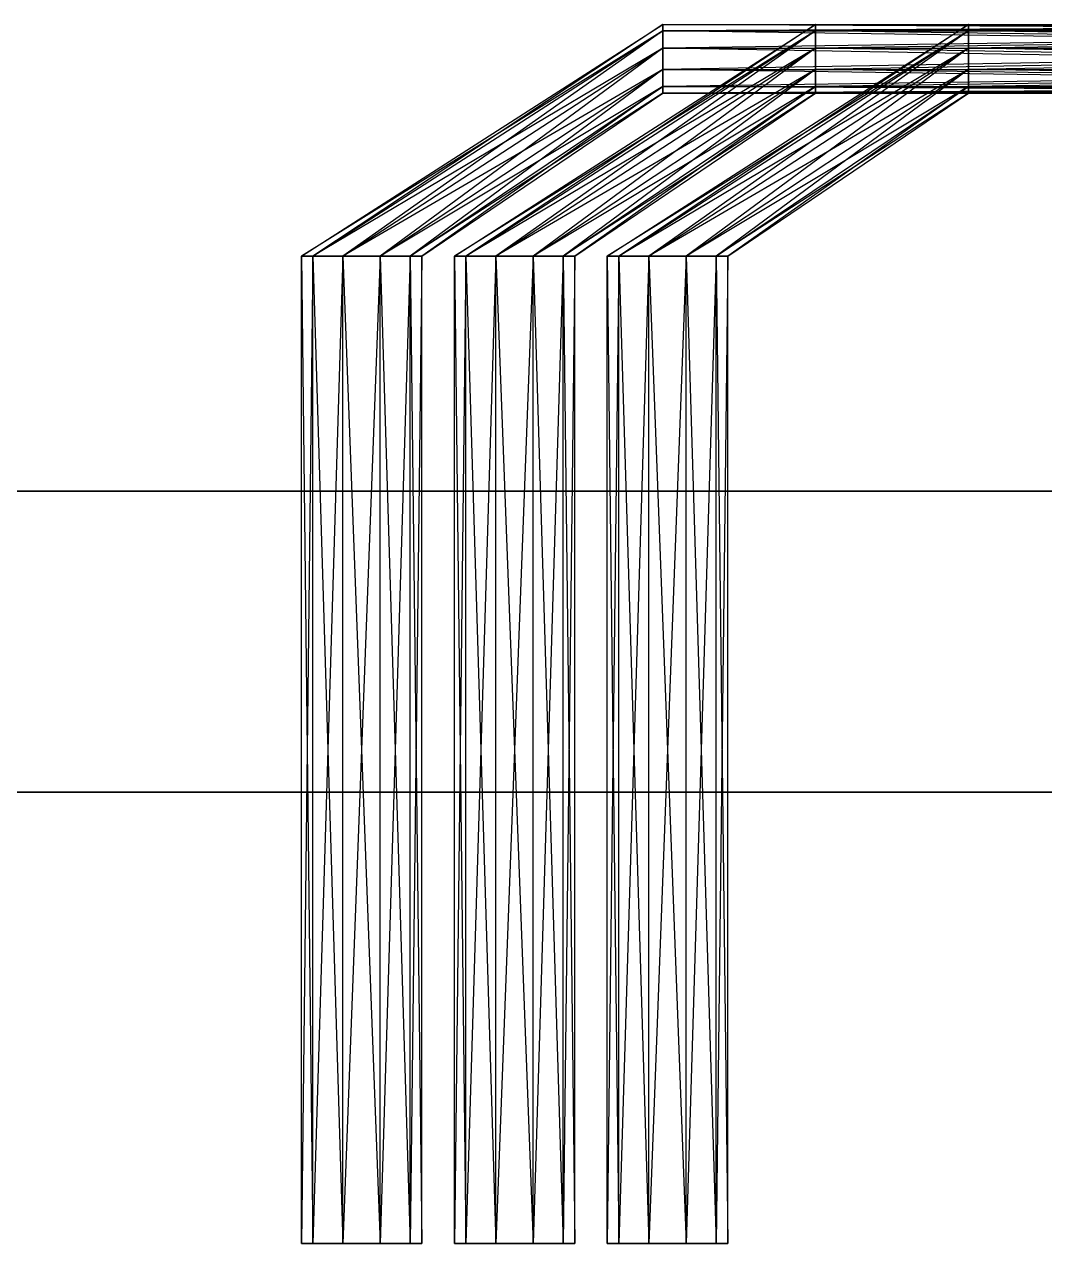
# Model space of a CAD drawing. Extents: x -2 to 217, y -2 to 10.
# Drawn here: x 54.252 to 57.64, y -2 to 2.05 of the extents above; entities that cross this region are included whole.
import ezdxf

# ---------------------------------------------------------------- set-up
doc = ezdxf.new("R2010")
doc.units = 0
doc.layers.add('UB3D', color=1, linetype='CONTINUOUS')

msp = doc.modelspace()

# ---------------------------------------------------------------- linework, layer by layer
at = {"layer": 'UB3D', "color": 254}
for points in [[(56.372, 2.02831, -53.7304), (55.172, 1.280011, -53.848), (56.372, 2.050101, -53.848)], [(55.172, 1.280011, -53.848), (56.372, 2.050101, -53.848), (55.2102, 1.280011, -53.9656)], [(55.2102, 1.280011, -53.7304), (56.372, 2.02831, -53.7304), (55.172, 1.280011, -53.848)], [(56.372, 2.050101, -53.848), (55.2102, 1.280011, -53.9656), (56.372, 2.02831, -53.9656)], [(56.372, 1.971266, -53.6578), (55.2102, 1.280011, -53.7304), (56.372, 2.02831, -53.7304)], [(55.2102, 1.280011, -53.9656), (56.372, 2.02831, -53.9656), (55.3102, 1.280011, -54.0382)], [(56.372, 2.02831, -53.9656), (55.3102, 1.280011, -54.0382), (56.372, 1.971266, -54.0382)], [(56.88, 2.02831, -16.6464), (55.68, 1.280011, -16.764), (56.88, 2.050101, -16.764)], [(55.68, 1.280011, -16.764), (56.88, 2.050101, -16.764), (55.7182, 1.280011, -16.8816)], [(56.88, 2.02831, 22.4696), (55.68, 1.280011, 22.352), (56.88, 2.050101, 22.352)], [(55.68, 1.280011, 22.352), (56.88, 2.050101, 22.352), (55.7182, 1.280011, 22.2344)], [(55.7182, 1.280011, -16.6464), (56.88, 2.02831, -16.6464), (55.68, 1.280011, -16.764)], [(55.7182, 1.280011, 22.4696), (56.88, 2.02831, 22.4696), (55.68, 1.280011, 22.352)], [(56.88, 2.050101, -16.764), (55.7182, 1.280011, -16.8816), (56.88, 2.02831, -16.8816)], [(56.88, 2.050101, 22.352), (55.7182, 1.280011, 22.2344), (56.88, 2.02831, 22.2344)], [(56.88, 1.971266, -16.5738), (55.7182, 1.280011, -16.6464), (56.88, 2.02831, -16.6464)], [(55.7182, 1.280011, -16.8816), (56.88, 2.02831, -16.8816), (55.8182, 1.280011, -16.9542)], [(56.88, 1.971266, 22.5422), (55.7182, 1.280011, 22.4696), (56.88, 2.02831, 22.4696)], [(55.7182, 1.280011, 22.2344), (56.88, 2.02831, 22.2344), (55.8182, 1.280011, 22.1618)], [(56.88, 2.02831, -16.8816), (55.8182, 1.280011, -16.9542), (56.88, 1.971266, -16.9542)], [(56.88, 2.02831, 22.2344), (55.8182, 1.280011, 22.1618), (56.88, 1.971266, 22.1618)], [(57.388, 2.02831, 61.5856), (56.188, 1.280011, 61.468), (57.388, 2.050101, 61.468)], [(56.188, 1.280011, 61.468), (57.388, 2.050101, 61.468), (56.2262, 1.280011, 61.3504)], [(56.2262, 1.280011, 61.5856), (57.388, 2.02831, 61.5856), (56.188, 1.280011, 61.468)], [(57.388, 2.050101, 61.468), (56.2262, 1.280011, 61.3504), (57.388, 2.02831, 61.3504)], [(57.388, 1.971266, 61.6582), (56.2262, 1.280011, 61.5856), (57.388, 2.02831, 61.5856)], [(56.2262, 1.280011, 61.3504), (57.388, 2.02831, 61.3504), (56.3262, 1.280011, 61.2778)], [(57.388, 2.02831, 61.3504), (56.3262, 1.280011, 61.2778), (57.388, 1.971266, 61.2778)], [(56.372, 2.02831, -53.7304), (60.372, 2.02831, -53.7304), (56.372, 2.050101, -53.848)], [(60.372, 2.02831, -53.7304), (56.372, 2.050101, -53.848), (60.372, 2.050101, -53.848)], [(56.372, 2.050101, -53.848), (60.372, 2.050101, -53.848), (56.372, 2.02831, -53.9656)], [(60.372, 2.050101, -53.848), (56.372, 2.02831, -53.9656), (60.372, 2.02831, -53.9656)], [(56.372, 1.971266, -53.6578), (60.372, 1.971266, -53.6578), (56.372, 2.02831, -53.7304)], [(60.372, 1.971266, -53.6578), (56.372, 2.02831, -53.7304), (60.372, 2.02831, -53.7304)], [(56.372, 2.02831, -53.9656), (60.372, 2.02831, -53.9656), (56.372, 1.971266, -54.0382)], [(60.372, 2.02831, -53.9656), (56.372, 1.971266, -54.0382), (60.372, 1.971266, -54.0382)], [(56.88, 2.02831, -16.6464), (60.88, 2.02831, -16.6464), (56.88, 2.050101, -16.764)], [(60.88, 2.02831, -16.6464), (56.88, 2.050101, -16.764), (60.88, 2.050101, -16.764)], [(56.88, 2.050101, -16.764), (60.88, 2.050101, -16.764), (56.88, 2.02831, -16.8816)], [(60.88, 2.050101, -16.764), (56.88, 2.02831, -16.8816), (60.88, 2.02831, -16.8816)], [(56.88, 2.02831, 22.4696), (60.88, 2.02831, 22.4696), (56.88, 2.050101, 22.352)], [(60.88, 2.02831, 22.4696), (56.88, 2.050101, 22.352), (60.88, 2.050101, 22.352)], [(56.88, 2.050101, 22.352), (60.88, 2.050101, 22.352), (56.88, 2.02831, 22.2344)], [(60.88, 2.050101, 22.352), (56.88, 2.02831, 22.2344), (60.88, 2.02831, 22.2344)], [(56.88, 1.971266, -16.5738), (60.88, 1.971266, -16.5738), (56.88, 2.02831, -16.6464)], [(60.88, 1.971266, -16.5738), (56.88, 2.02831, -16.6464), (60.88, 2.02831, -16.6464)], [(56.88, 2.02831, -16.8816), (60.88, 2.02831, -16.8816), (56.88, 1.971266, -16.9542)], [(60.88, 2.02831, -16.8816), (56.88, 1.971266, -16.9542), (60.88, 1.971266, -16.9542)], [(56.88, 1.971266, 22.5422), (60.88, 1.971266, 22.5422), (56.88, 2.02831, 22.4696)], [(60.88, 1.971266, 22.5422), (56.88, 2.02831, 22.4696), (60.88, 2.02831, 22.4696)], [(56.88, 2.02831, 22.2344), (60.88, 2.02831, 22.2344), (56.88, 1.971266, 22.1618)], [(60.88, 2.02831, 22.2344), (56.88, 1.971266, 22.1618), (60.88, 1.971266, 22.1618)], [(57.388, 2.02831, 61.5856), (61.388, 2.02831, 61.5856), (57.388, 2.050101, 61.468)], [(61.388, 2.02831, 61.5856), (57.388, 2.050101, 61.468), (61.388, 2.050101, 61.468)], [(57.388, 2.050101, 61.468), (61.388, 2.050101, 61.468), (57.388, 2.02831, 61.3504)], [(61.388, 2.050101, 61.468), (57.388, 2.02831, 61.3504), (61.388, 2.02831, 61.3504)], [(57.388, 1.971266, 61.6582), (61.388, 1.971266, 61.6582), (57.388, 2.02831, 61.5856)], [(61.388, 1.971266, 61.6582), (57.388, 2.02831, 61.5856), (61.388, 2.02831, 61.5856)], [(57.388, 2.02831, 61.3504), (61.388, 2.02831, 61.3504), (57.388, 1.971266, 61.2778)], [(61.388, 2.02831, 61.3504), (57.388, 1.971266, 61.2778), (61.388, 1.971266, 61.2778)], [(55.3102, 1.280011, -53.6578), (56.372, 1.971266, -53.6578), (55.2102, 1.280011, -53.7304)], [(56.372, 1.90076, -53.6578), (55.3102, 1.280011, -53.6578), (56.372, 1.971266, -53.6578)], [(55.3102, 1.280011, -54.0382), (56.372, 1.971266, -54.0382), (55.4338, 1.280011, -54.0382)], [(56.372, 1.971266, -54.0382), (55.4338, 1.280011, -54.0382), (56.372, 1.90076, -54.0382)], [(55.8182, 1.280011, -16.5738), (56.88, 1.971266, -16.5738), (55.7182, 1.280011, -16.6464)], [(55.8182, 1.280011, 22.5422), (56.88, 1.971266, 22.5422), (55.7182, 1.280011, 22.4696)], [(56.88, 1.90076, -16.5738), (55.8182, 1.280011, -16.5738), (56.88, 1.971266, -16.5738)], [(55.8182, 1.280011, -16.9542), (56.88, 1.971266, -16.9542), (55.9418, 1.280011, -16.9542)], [(56.88, 1.90076, 22.5422), (55.8182, 1.280011, 22.5422), (56.88, 1.971266, 22.5422)], [(55.8182, 1.280011, 22.1618), (56.88, 1.971266, 22.1618), (55.9418, 1.280011, 22.1618)], [(56.88, 1.971266, -16.9542), (55.9418, 1.280011, -16.9542), (56.88, 1.90076, -16.9542)], [(56.88, 1.971266, 22.1618), (55.9418, 1.280011, 22.1618), (56.88, 1.90076, 22.1618)], [(56.3262, 1.280011, 61.6582), (57.388, 1.971266, 61.6582), (56.2262, 1.280011, 61.5856)], [(57.388, 1.90076, 61.6582), (56.3262, 1.280011, 61.6582), (57.388, 1.971266, 61.6582)], [(56.3262, 1.280011, 61.2778), (57.388, 1.971266, 61.2778), (56.4498, 1.280011, 61.2778)], [(56.372, 1.90076, -53.6578), (60.372, 1.90076, -53.6578), (56.372, 1.971266, -53.6578)], [(60.372, 1.90076, -53.6578), (56.372, 1.971266, -53.6578), (60.372, 1.971266, -53.6578)], [(56.372, 1.971266, -54.0382), (60.372, 1.971266, -54.0382), (56.372, 1.90076, -54.0382)], [(60.372, 1.971266, -54.0382), (56.372, 1.90076, -54.0382), (60.372, 1.90076, -54.0382)], [(57.388, 1.971266, 61.2778), (56.4498, 1.280011, 61.2778), (57.388, 1.90076, 61.2778)], [(56.88, 1.90076, -16.5738), (60.88, 1.90076, -16.5738), (56.88, 1.971266, -16.5738)], [(60.88, 1.90076, -16.5738), (56.88, 1.971266, -16.5738), (60.88, 1.971266, -16.5738)], [(56.88, 1.971266, -16.9542), (60.88, 1.971266, -16.9542), (56.88, 1.90076, -16.9542)], [(60.88, 1.971266, -16.9542), (56.88, 1.90076, -16.9542), (60.88, 1.90076, -16.9542)], [(56.88, 1.90076, 22.5422), (60.88, 1.90076, 22.5422), (56.88, 1.971266, 22.5422)], [(60.88, 1.90076, 22.5422), (56.88, 1.971266, 22.5422), (60.88, 1.971266, 22.5422)], [(56.88, 1.971266, 22.1618), (60.88, 1.971266, 22.1618), (56.88, 1.90076, 22.1618)], [(60.88, 1.971266, 22.1618), (56.88, 1.90076, 22.1618), (60.88, 1.90076, 22.1618)], [(57.388, 1.90076, 61.6582), (61.388, 1.90076, 61.6582), (57.388, 1.971266, 61.6582)], [(61.388, 1.90076, 61.6582), (57.388, 1.971266, 61.6582), (61.388, 1.971266, 61.6582)], [(57.388, 1.971266, 61.2778), (61.388, 1.971266, 61.2778), (57.388, 1.90076, 61.2778)], [(61.388, 1.971266, 61.2778), (57.388, 1.90076, 61.2778), (61.388, 1.90076, 61.2778)], [(55.4338, 1.280011, -53.6578), (56.372, 1.90076, -53.6578), (55.3102, 1.280011, -53.6578)], [(56.372, 1.843716, -53.7304), (55.4338, 1.280011, -53.6578), (56.372, 1.90076, -53.6578)], [(55.4338, 1.280011, -54.0382), (56.372, 1.90076, -54.0382), (55.5338, 1.280011, -53.9656)], [(56.372, 1.90076, -54.0382), (55.5338, 1.280011, -53.9656), (56.372, 1.843716, -53.9656)], [(55.9418, 1.280011, -16.5738), (56.88, 1.90076, -16.5738), (55.8182, 1.280011, -16.5738)], [(55.9418, 1.280011, 22.5422), (56.88, 1.90076, 22.5422), (55.8182, 1.280011, 22.5422)], [(56.88, 1.843716, -16.6464), (55.9418, 1.280011, -16.5738), (56.88, 1.90076, -16.5738)], [(55.9418, 1.280011, -16.9542), (56.88, 1.90076, -16.9542), (56.0418, 1.280011, -16.8816)], [(56.88, 1.843716, 22.4696), (55.9418, 1.280011, 22.5422), (56.88, 1.90076, 22.5422)], [(55.9418, 1.280011, 22.1618), (56.88, 1.90076, 22.1618), (56.0418, 1.280011, 22.2344)], [(56.88, 1.90076, -16.9542), (56.0418, 1.280011, -16.8816), (56.88, 1.843716, -16.8816)], [(56.88, 1.90076, 22.1618), (56.0418, 1.280011, 22.2344), (56.88, 1.843716, 22.2344)], [(56.4498, 1.280011, 61.6582), (57.388, 1.90076, 61.6582), (56.3262, 1.280011, 61.6582)], [(56.372, 1.843716, -53.7304), (60.372, 1.843716, -53.7304), (56.372, 1.90076, -53.6578)], [(60.372, 1.843716, -53.7304), (56.372, 1.90076, -53.6578), (60.372, 1.90076, -53.6578)], [(56.372, 1.90076, -54.0382), (60.372, 1.90076, -54.0382), (56.372, 1.843716, -53.9656)], [(60.372, 1.90076, -54.0382), (56.372, 1.843716, -53.9656), (60.372, 1.843716, -53.9656)], [(57.388, 1.843716, 61.5856), (56.4498, 1.280011, 61.6582), (57.388, 1.90076, 61.6582)], [(56.4498, 1.280011, 61.2778), (57.388, 1.90076, 61.2778), (56.5498, 1.280011, 61.3504)], [(57.388, 1.90076, 61.2778), (56.5498, 1.280011, 61.3504), (57.388, 1.843716, 61.3504)], [(56.88, 1.843716, -16.6464), (60.88, 1.843716, -16.6464), (56.88, 1.90076, -16.5738)], [(60.88, 1.843716, -16.6464), (56.88, 1.90076, -16.5738), (60.88, 1.90076, -16.5738)], [(56.88, 1.90076, -16.9542), (60.88, 1.90076, -16.9542), (56.88, 1.843716, -16.8816)], [(60.88, 1.90076, -16.9542), (56.88, 1.843716, -16.8816), (60.88, 1.843716, -16.8816)], [(56.88, 1.843716, 22.4696), (60.88, 1.843716, 22.4696), (56.88, 1.90076, 22.5422)], [(60.88, 1.843716, 22.4696), (56.88, 1.90076, 22.5422), (60.88, 1.90076, 22.5422)], [(56.88, 1.90076, 22.1618), (60.88, 1.90076, 22.1618), (56.88, 1.843716, 22.2344)], [(60.88, 1.90076, 22.1618), (56.88, 1.843716, 22.2344), (60.88, 1.843716, 22.2344)], [(57.388, 1.843716, 61.5856), (61.388, 1.843716, 61.5856), (57.388, 1.90076, 61.6582)], [(61.388, 1.843716, 61.5856), (57.388, 1.90076, 61.6582), (61.388, 1.90076, 61.6582)], [(57.388, 1.90076, 61.2778), (61.388, 1.90076, 61.2778), (57.388, 1.843716, 61.3504)], [(61.388, 1.90076, 61.2778), (57.388, 1.843716, 61.3504), (61.388, 1.843716, 61.3504)], [(55.5338, 1.280011, -53.848), (56.372, 1.843716, -53.7304), (55.4338, 1.280011, -53.6578)], [(56.372, 1.821926, -53.848), (55.5338, 1.280011, -53.848), (56.372, 1.843716, -53.7304)], [(55.5338, 1.280011, -53.9656), (56.372, 1.843716, -53.9656), (55.572, 1.280011, -53.848)], [(56.372, 1.843716, -53.9656), (55.572, 1.280011, -53.848), (56.372, 1.821926, -53.848)], [(56.0418, 1.280011, -16.764), (56.88, 1.843716, -16.6464), (55.9418, 1.280011, -16.5738)], [(56.0418, 1.280011, 22.352), (56.88, 1.843716, 22.4696), (55.9418, 1.280011, 22.5422)], [(56.88, 1.821926, -16.764), (56.0418, 1.280011, -16.764), (56.88, 1.843716, -16.6464)], [(56.0418, 1.280011, -16.8816), (56.88, 1.843716, -16.8816), (56.08, 1.280011, -16.764)], [(56.88, 1.821926, 22.352), (56.0418, 1.280011, 22.352), (56.88, 1.843716, 22.4696)], [(56.0418, 1.280011, 22.2344), (56.88, 1.843716, 22.2344), (56.08, 1.280011, 22.352)], [(56.88, 1.843716, -16.8816), (56.08, 1.280011, -16.764), (56.88, 1.821926, -16.764)], [(56.88, 1.843716, 22.2344), (56.08, 1.280011, 22.352), (56.88, 1.821926, 22.352)], [(56.372, 1.821926, -53.848), (60.372, 1.821926, -53.848), (56.372, 1.843716, -53.7304)], [(60.372, 1.821926, -53.848), (56.372, 1.843716, -53.7304), (60.372, 1.843716, -53.7304)], [(56.372, 1.843716, -53.9656), (60.372, 1.843716, -53.9656), (56.372, 1.821926, -53.848)], [(60.372, 1.843716, -53.9656), (56.372, 1.821926, -53.848), (60.372, 1.821926, -53.848)], [(56.5498, 1.280011, 61.468), (57.388, 1.843716, 61.5856), (56.4498, 1.280011, 61.6582)], [(57.388, 1.821926, 61.468), (56.5498, 1.280011, 61.468), (57.388, 1.843716, 61.5856)], [(56.5498, 1.280011, 61.3504), (57.388, 1.843716, 61.3504), (56.588, 1.280011, 61.468)], [(57.388, 1.843716, 61.3504), (56.588, 1.280011, 61.468), (57.388, 1.821926, 61.468)], [(56.88, 1.821926, -16.764), (60.88, 1.821926, -16.764), (56.88, 1.843716, -16.6464)], [(60.88, 1.821926, -16.764), (56.88, 1.843716, -16.6464), (60.88, 1.843716, -16.6464)], [(56.88, 1.843716, -16.8816), (60.88, 1.843716, -16.8816), (56.88, 1.821926, -16.764)], [(60.88, 1.843716, -16.8816), (56.88, 1.821926, -16.764), (60.88, 1.821926, -16.764)], [(56.88, 1.821926, 22.352), (60.88, 1.821926, 22.352), (56.88, 1.843716, 22.4696)], [(60.88, 1.821926, 22.352), (56.88, 1.843716, 22.4696), (60.88, 1.843716, 22.4696)], [(56.88, 1.843716, 22.2344), (60.88, 1.843716, 22.2344), (56.88, 1.821926, 22.352)], [(60.88, 1.843716, 22.2344), (56.88, 1.821926, 22.352), (60.88, 1.821926, 22.352)], [(57.388, 1.821926, 61.468), (61.388, 1.821926, 61.468), (57.388, 1.843716, 61.5856)], [(61.388, 1.821926, 61.468), (57.388, 1.843716, 61.5856), (61.388, 1.843716, 61.5856)], [(57.388, 1.843716, 61.3504), (61.388, 1.843716, 61.3504), (57.388, 1.821926, 61.468)], [(61.388, 1.843716, 61.3504), (57.388, 1.821926, 61.468), (61.388, 1.821926, 61.468)], [(55.572, 1.280011, -53.848), (56.372, 1.821926, -53.848), (55.5338, 1.280011, -53.848)], [(56.08, 1.280011, -16.764), (56.88, 1.821926, -16.764), (56.0418, 1.280011, -16.764)], [(56.08, 1.280011, 22.352), (56.88, 1.821926, 22.352), (56.0418, 1.280011, 22.352)], [(56.588, 1.280011, 61.468), (57.388, 1.821926, 61.468), (56.5498, 1.280011, 61.468)], [(55.2102, -2, -53.7304), (55.2102, 1.280011, -53.7304), (55.172, -2, -53.848)], [(55.2102, 1.280011, -53.7304), (55.172, -2, -53.848), (55.172, 1.280011, -53.848)], [(55.172, -2, -53.848), (55.172, 1.280011, -53.848), (55.2102, -2, -53.9656)], [(55.172, 1.280011, -53.848), (55.2102, -2, -53.9656), (55.2102, 1.280011, -53.9656)], [(55.3102, -2, -53.6578), (55.3102, 1.280011, -53.6578), (55.2102, -2, -53.7304)], [(55.3102, 1.280011, -53.6578), (55.2102, -2, -53.7304), (55.2102, 1.280011, -53.7304)], [(55.2102, -2, -53.9656), (55.2102, 1.280011, -53.9656), (55.3102, -2, -54.0382)], [(55.2102, 1.280011, -53.9656), (55.3102, -2, -54.0382), (55.3102, 1.280011, -54.0382)], [(55.4338, -2, -53.6578), (55.4338, 1.280011, -53.6578), (55.3102, -2, -53.6578)], [(55.4338, 1.280011, -53.6578), (55.3102, -2, -53.6578), (55.3102, 1.280011, -53.6578)], [(55.3102, -2, -54.0382), (55.3102, 1.280011, -54.0382), (55.4338, -2, -54.0382)], [(55.3102, 1.280011, -54.0382), (55.4338, -2, -54.0382), (55.4338, 1.280011, -54.0382)], [(55.5338, -2, -53.7304), (55.5338, 1.280011, -53.848), (55.4338, -2, -53.6578)], [(55.5338, 1.280011, -53.848), (55.4338, -2, -53.6578), (55.4338, 1.280011, -53.6578)], [(55.4338, -2, -54.0382), (55.4338, 1.280011, -54.0382), (55.5338, -2, -53.9656)], [(55.4338, 1.280011, -54.0382), (55.5338, -2, -53.9656), (55.5338, 1.280011, -53.9656)], [(55.572, -2, -53.848), (55.572, 1.280011, -53.848), (55.5338, -2, -53.7304)], [(55.572, 1.280011, -53.848), (55.5338, -2, -53.7304), (55.5338, 1.280011, -53.848)], [(55.5338, -2, -53.9656), (55.5338, 1.280011, -53.9656), (55.572, -2, -53.848)], [(55.5338, 1.280011, -53.9656), (55.572, -2, -53.848), (55.572, 1.280011, -53.848)], [(55.7182, -2, -16.6464), (55.7182, 1.280011, -16.6464), (55.68, -2, -16.764)], [(55.7182, 1.280011, -16.6464), (55.68, -2, -16.764), (55.68, 1.280011, -16.764)], [(55.68, -2, -16.764), (55.68, 1.280011, -16.764), (55.7182, -2, -16.8816)], [(55.68, 1.280011, -16.764), (55.7182, -2, -16.8816), (55.7182, 1.280011, -16.8816)], [(55.7182, -2, 22.4696), (55.7182, 1.280011, 22.4696), (55.68, -2, 22.352)], [(55.7182, 1.280011, 22.4696), (55.68, -2, 22.352), (55.68, 1.280011, 22.352)], [(55.68, -2, 22.352), (55.68, 1.280011, 22.352), (55.7182, -2, 22.2344)], [(55.68, 1.280011, 22.352), (55.7182, -2, 22.2344), (55.7182, 1.280011, 22.2344)], [(55.8182, -2, -16.5738), (55.8182, 1.280011, -16.5738), (55.7182, -2, -16.6464)], [(55.8182, 1.280011, -16.5738), (55.7182, -2, -16.6464), (55.7182, 1.280011, -16.6464)], [(55.7182, -2, -16.8816), (55.7182, 1.280011, -16.8816), (55.8182, -2, -16.9542)], [(55.7182, 1.280011, -16.8816), (55.8182, -2, -16.9542), (55.8182, 1.280011, -16.9542)], [(55.8182, -2, 22.5422), (55.8182, 1.280011, 22.5422), (55.7182, -2, 22.4696)], [(55.8182, 1.280011, 22.5422), (55.7182, -2, 22.4696), (55.7182, 1.280011, 22.4696)], [(55.7182, -2, 22.2344), (55.7182, 1.280011, 22.2344), (55.8182, -2, 22.1618)], [(55.7182, 1.280011, 22.2344), (55.8182, -2, 22.1618), (55.8182, 1.280011, 22.1618)], [(55.9418, -2, -16.5738), (55.9418, 1.280011, -16.5738), (55.8182, -2, -16.5738)], [(55.9418, 1.280011, -16.5738), (55.8182, -2, -16.5738), (55.8182, 1.280011, -16.5738)], [(55.8182, -2, -16.9542), (55.8182, 1.280011, -16.9542), (55.9418, -2, -16.9542)], [(55.8182, 1.280011, -16.9542), (55.9418, -2, -16.9542), (55.9418, 1.280011, -16.9542)], [(55.9418, -2, 22.5422), (55.9418, 1.280011, 22.5422), (55.8182, -2, 22.5422)], [(55.9418, 1.280011, 22.5422), (55.8182, -2, 22.5422), (55.8182, 1.280011, 22.5422)], [(55.8182, -2, 22.1618), (55.8182, 1.280011, 22.1618), (55.9418, -2, 22.1618)], [(55.8182, 1.280011, 22.1618), (55.9418, -2, 22.1618), (55.9418, 1.280011, 22.1618)], [(56.0418, -2, -16.6464), (56.0418, 1.280011, -16.764), (55.9418, -2, -16.5738)], [(56.0418, 1.280011, -16.764), (55.9418, -2, -16.5738), (55.9418, 1.280011, -16.5738)], [(55.9418, -2, -16.9542), (55.9418, 1.280011, -16.9542), (56.0418, -2, -16.8816)], [(55.9418, 1.280011, -16.9542), (56.0418, -2, -16.8816), (56.0418, 1.280011, -16.8816)], [(56.0418, -2, 22.4696), (56.0418, 1.280011, 22.352), (55.9418, -2, 22.5422)], [(56.0418, 1.280011, 22.352), (55.9418, -2, 22.5422), (55.9418, 1.280011, 22.5422)], [(55.9418, -2, 22.1618), (55.9418, 1.280011, 22.1618), (56.0418, -2, 22.2344)], [(55.9418, 1.280011, 22.1618), (56.0418, -2, 22.2344), (56.0418, 1.280011, 22.2344)], [(56.08, -2, -16.764), (56.08, 1.280011, -16.764), (56.0418, -2, -16.6464)], [(56.08, 1.280011, -16.764), (56.0418, -2, -16.6464), (56.0418, 1.280011, -16.764)], [(56.0418, -2, -16.8816), (56.0418, 1.280011, -16.8816), (56.08, -2, -16.764)], [(56.0418, 1.280011, -16.8816), (56.08, -2, -16.764), (56.08, 1.280011, -16.764)], [(56.08, -2, 22.352), (56.08, 1.280011, 22.352), (56.0418, -2, 22.4696)], [(56.08, 1.280011, 22.352), (56.0418, -2, 22.4696), (56.0418, 1.280011, 22.352)], [(56.0418, -2, 22.2344), (56.0418, 1.280011, 22.2344), (56.08, -2, 22.352)], [(56.0418, 1.280011, 22.2344), (56.08, -2, 22.352), (56.08, 1.280011, 22.352)], [(56.2262, -2, 61.5856), (56.2262, 1.280011, 61.5856), (56.188, -2, 61.468)], [(56.2262, 1.280011, 61.5856), (56.188, -2, 61.468), (56.188, 1.280011, 61.468)], [(56.188, -2, 61.468), (56.188, 1.280011, 61.468), (56.2262, -2, 61.3504)], [(56.188, 1.280011, 61.468), (56.2262, -2, 61.3504), (56.2262, 1.280011, 61.3504)], [(56.3262, -2, 61.6582), (56.3262, 1.280011, 61.6582), (56.2262, -2, 61.5856)], [(56.3262, 1.280011, 61.6582), (56.2262, -2, 61.5856), (56.2262, 1.280011, 61.5856)], [(56.2262, -2, 61.3504), (56.2262, 1.280011, 61.3504), (56.3262, -2, 61.2778)], [(56.2262, 1.280011, 61.3504), (56.3262, -2, 61.2778), (56.3262, 1.280011, 61.2778)], [(56.4498, -2, 61.6582), (56.4498, 1.280011, 61.6582), (56.3262, -2, 61.6582)], [(56.4498, 1.280011, 61.6582), (56.3262, -2, 61.6582), (56.3262, 1.280011, 61.6582)], [(56.3262, -2, 61.2778), (56.3262, 1.280011, 61.2778), (56.4498, -2, 61.2778)], [(56.3262, 1.280011, 61.2778), (56.4498, -2, 61.2778), (56.4498, 1.280011, 61.2778)], [(56.5498, -2, 61.5856), (56.5498, 1.280011, 61.468), (56.4498, -2, 61.6582)], [(56.5498, 1.280011, 61.468), (56.4498, -2, 61.6582), (56.4498, 1.280011, 61.6582)], [(56.4498, -2, 61.2778), (56.4498, 1.280011, 61.2778), (56.5498, -2, 61.3504)], [(56.4498, 1.280011, 61.2778), (56.5498, -2, 61.3504), (56.5498, 1.280011, 61.3504)], [(56.588, -2, 61.468), (56.588, 1.280011, 61.468), (56.5498, -2, 61.5856)], [(56.588, 1.280011, 61.468), (56.5498, -2, 61.5856), (56.5498, 1.280011, 61.468)], [(56.5498, -2, 61.3504), (56.5498, 1.280011, 61.3504), (56.588, -2, 61.468)], [(56.5498, 1.280011, 61.3504), (56.588, -2, 61.468), (56.588, 1.280011, 61.468)], [(55.372, -2, -53.848), (55.2102, -2, -53.7304), (55.172, -2, -53.848)], [(55.372, -2, -53.848), (55.172, -2, -53.848), (55.2102, -2, -53.9656)], [(55.372, -2, -53.848), (55.3102, -2, -53.6578), (55.2102, -2, -53.7304)], [(55.372, -2, -53.848), (55.2102, -2, -53.9656), (55.3102, -2, -54.0382)], [(55.372, -2, -53.848), (55.4338, -2, -53.6578), (55.3102, -2, -53.6578)], [(55.372, -2, -53.848), (55.3102, -2, -54.0382), (55.4338, -2, -54.0382)], [(55.372, -2, -53.848), (55.572, -2, -53.848), (55.5338, -2, -53.7304)], [(55.372, -2, -53.848), (55.5338, -2, -53.7304), (55.4338, -2, -53.6578)], [(55.372, -2, -53.848), (55.4338, -2, -54.0382), (55.5338, -2, -53.9656)], [(55.372, -2, -53.848), (55.5338, -2, -53.9656), (55.572, -2, -53.848)], [(55.88, -2, -16.764), (55.7182, -2, -16.6464), (55.68, -2, -16.764)], [(55.88, -2, -16.764), (55.68, -2, -16.764), (55.7182, -2, -16.8816)], [(55.88, -2, 22.352), (55.7182, -2, 22.4696), (55.68, -2, 22.352)], [(55.88, -2, 22.352), (55.68, -2, 22.352), (55.7182, -2, 22.2344)], [(55.88, -2, -16.764), (55.8182, -2, -16.5738), (55.7182, -2, -16.6464)], [(55.88, -2, -16.764), (55.7182, -2, -16.8816), (55.8182, -2, -16.9542)], [(55.88, -2, 22.352), (55.8182, -2, 22.5422), (55.7182, -2, 22.4696)], [(55.88, -2, 22.352), (55.7182, -2, 22.2344), (55.8182, -2, 22.1618)], [(55.88, -2, -16.764), (55.9418, -2, -16.5738), (55.8182, -2, -16.5738)], [(55.88, -2, -16.764), (55.8182, -2, -16.9542), (55.9418, -2, -16.9542)], [(55.88, -2, 22.352), (55.9418, -2, 22.5422), (55.8182, -2, 22.5422)], [(55.88, -2, 22.352), (55.8182, -2, 22.1618), (55.9418, -2, 22.1618)], [(55.88, -2, -16.764), (56.08, -2, -16.764), (56.0418, -2, -16.6464)], [(55.88, -2, -16.764), (56.0418, -2, -16.6464), (55.9418, -2, -16.5738)], [(55.88, -2, -16.764), (55.9418, -2, -16.9542), (56.0418, -2, -16.8816)], [(55.88, -2, -16.764), (56.0418, -2, -16.8816), (56.08, -2, -16.764)], [(55.88, -2, 22.352), (56.08, -2, 22.352), (56.0418, -2, 22.4696)], [(55.88, -2, 22.352), (56.0418, -2, 22.4696), (55.9418, -2, 22.5422)], [(55.88, -2, 22.352), (55.9418, -2, 22.1618), (56.0418, -2, 22.2344)], [(55.88, -2, 22.352), (56.0418, -2, 22.2344), (56.08, -2, 22.352)], [(56.388, -2, 61.468), (56.2262, -2, 61.5856), (56.188, -2, 61.468)], [(56.388, -2, 61.468), (56.188, -2, 61.468), (56.2262, -2, 61.3504)], [(56.388, -2, 61.468), (56.3262, -2, 61.6582), (56.2262, -2, 61.5856)], [(56.388, -2, 61.468), (56.2262, -2, 61.3504), (56.3262, -2, 61.2778)], [(56.388, -2, 61.468), (56.4498, -2, 61.6582), (56.3262, -2, 61.6582)], [(56.388, -2, 61.468), (56.3262, -2, 61.2778), (56.4498, -2, 61.2778)], [(56.388, -2, 61.468), (56.588, -2, 61.468), (56.5498, -2, 61.5856)], [(56.388, -2, 61.468), (56.5498, -2, 61.5856), (56.4498, -2, 61.6582)], [(56.388, -2, 61.468), (56.4498, -2, 61.2778), (56.5498, -2, 61.3504)], [(56.388, -2, 61.468), (56.5498, -2, 61.3504), (56.588, -2, 61.468)]]:
    msp.add_3dface(points, dxfattribs=at)
at = {"layer": 'UB3D', "color": 94}
for points in [[(-2.286, 0.5, -81.534), (216.662, 0.5, -81.534), (216.662, -0.5, -81.534), (-2.286, -0.5, -81.534)], [(216.662, 0.5, 72.136), (-2.286, 0.5, 72.136), (-2.286, -0.5, 72.136), (216.662, -0.5, 72.136)], [(-2.286, 0.5, 72.136), (-2.286, 0.5, -81.534), (216.662, 0.5, -81.534)], [(-2.286, 0.5, 72.136), (216.662, 0.5, -81.534), (216.662, 0.5, 72.136)], [(-2.286, 0.5, 72.136), (216.662, 0.5, 72.136), (-2.286, 0.5, 72.136)], [(-2.286, -0.5, 72.136), (216.662, -0.5, 72.136), (216.662, -0.5, -81.534)], [(-2.286, -0.5, 72.136), (216.662, -0.5, -81.534), (-2.286, -0.5, -81.534)]]:
    msp.add_3dface(points, dxfattribs=at)

doc.saveas('drawing.dxf')
